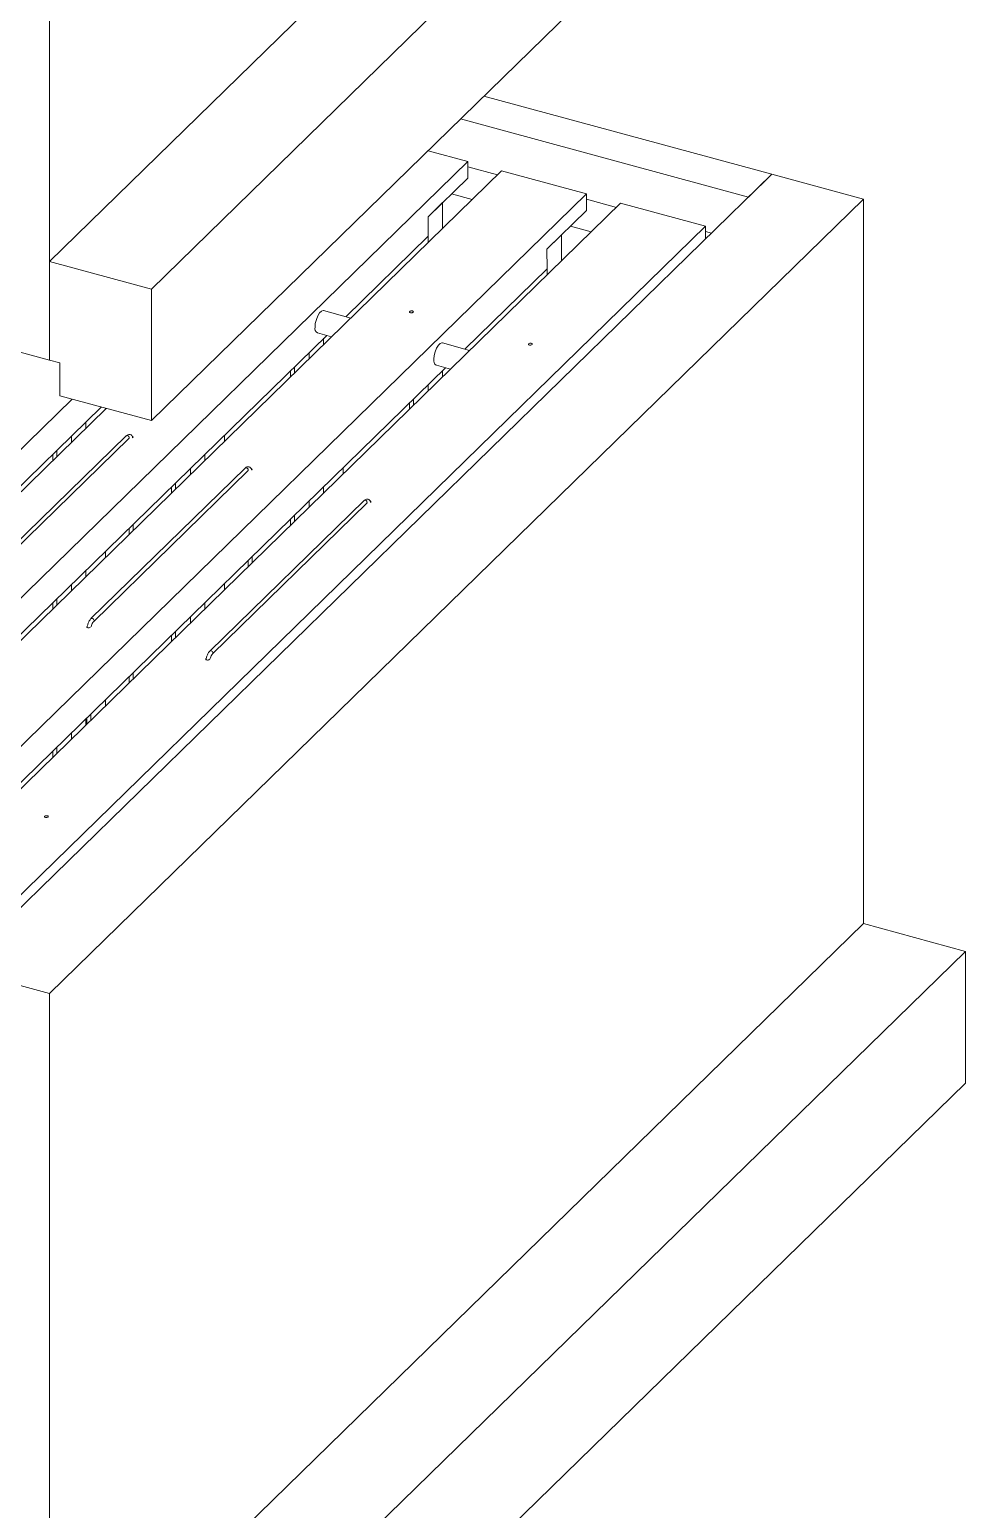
# Model space of a CAD drawing. Header units: millimetres. Extents: x 173 to 1125, y 0 to 736.
# Drawn here: x 932 to 1005.1, y 281 to 396.5 of the extents above; entities that cross this region are included whole.
import ezdxf

# ---------------------------------------------------------------- set-up
doc = ezdxf.new("R2010")
doc.units = ezdxf.units.MM

msp = doc.modelspace()

# ---------------------------------------------------------------- linework, layer by layer
at = {"color": 7, "linetype": 'Continuous', "lineweight": 15}
for p, q in [((997.17, 440.48), (933.6, 378.44)), ((1005.13, 438.32), (941.56, 376.28)), ((933.6, 435.02), (933.6, 370.73)), ((1005.13, 428.04), (941.56, 366)), ((990, 385.24), (967.53, 391.34)), ((988.18, 383.46), (965.71, 389.57)), ((908.89, 330.24), (966.26, 386.23)), ((963.16, 387.07), (966.26, 386.23)), ((966.26, 386.23), (966.26, 384.95)), ((911.54, 329.52), (968.91, 385.51)), ((926.44, 323.2), (990, 385.24)), ((966.26, 384.95), (963.16, 381.92)), ((968.58, 385.19), (966.26, 385.82)), ((968.91, 385.51), (975.54, 383.71)), ((988.18, 383.46), (990, 385.24)), ((997.17, 383.29), (990, 385.24)), ((918.18, 327.71), (975.54, 383.71)), ((966.62, 383.27), (965, 383.72)), ((975.54, 383.71), (975.54, 382.42)), ((920.83, 326.99), (978.2, 382.99)), ((933.6, 321.25), (997.17, 383.29)), ((964.3, 383.03), (963.16, 381.92)), ((964.3, 381.01), (964.3, 383.03)), ((977.87, 382.66), (975.54, 383.3)), ((978.2, 382.99), (984.83, 381.18)), ((997.17, 383.29), (997.17, 326.72)), ((963.16, 381.92), (963.18, 380.4)), ((975.54, 382.42), (972.45, 379.4)), ((927.46, 325.19), (984.83, 381.18)), ((956.74, 374.11), (963.18, 380.4)), ((963.18, 379.91), (963.18, 380.4)), ((973.58, 380.51), (972.45, 379.4)), ((973.58, 378.48), (973.58, 380.51)), ((975.91, 380.75), (974.28, 381.19)), ((984.83, 381.18), (984.83, 380.19)), ((985.3, 380.64), (984.83, 380.77)), ((972.45, 379.4), (972.46, 377.87)), ((933.6, 370.73), (933.6, 378.44)), ((933.6, 378.44), (941.56, 376.28)), ((966.03, 371.59), (972.46, 377.87)), ((972.46, 377.39), (972.46, 377.87)), ((941.56, 376.28), (941.56, 366)), ((957.13, 374.01), (954.99, 374.59)), ((957.13, 374.01), (954.99, 374.59)), ((921.22, 339.44), (955.25, 372.66)), ((933.6, 370.73), (926.44, 372.68)), ((954.52, 372.85), (955.63, 372.55)), ((954.52, 372.85), (955.63, 372.55)), ((955.01, 371.94), (955.01, 372.43)), ((953.89, 370.85), (953.89, 371.33)), ((966.41, 371.49), (964.28, 372.07)), ((930.5, 336.92), (964.53, 370.13)), ((933.6, 370.73), (934.4, 370.51)), ((934.4, 367.94), (934.4, 370.51)), ((952.43, 369.91), (952.43, 369.42)), ((952.43, 369.91), (952.43, 369.42)), ((952.43, 369.91), (952.43, 369.42)), ((952.73, 369.72), (952.73, 370.2)), ((952.73, 369.72), (952.73, 370.2)), ((952.73, 369.72), (952.73, 370.2)), ((963.81, 370.33), (964.92, 370.03)), ((964.3, 369.42), (964.3, 369.9)), ((963.18, 368.33), (963.18, 368.81)), ((899.6, 332.76), (935.38, 367.68)), ((941.56, 366), (934.4, 367.94)), ((962.02, 367.19), (962.02, 367.68)), ((962.02, 367.19), (962.02, 367.68)), ((902.26, 332.04), (938.03, 366.96)), ((911.93, 341.97), (937.64, 367.06)), ((937.97, 366.9), (937.97, 366.97)), ((961.72, 367.38), (961.72, 366.9)), ((961.72, 367.38), (961.72, 366.9)), ((936.44, 365.4), (936.44, 365.89)), ((939.59, 364.81), (927.55, 353.06)), ((939.59, 364.81), (927.55, 353.06)), ((939.59, 364.81), (927.55, 353.06)), ((927.76, 352.85), (939.8, 364.6)), ((927.76, 352.85), (939.8, 364.6)), ((927.76, 352.85), (939.8, 364.6)), ((935.32, 364.31), (935.32, 364.79)), ((947.26, 364.38), (947.26, 364.86)), ((933.86, 363.37), (933.86, 362.88)), ((933.86, 363.37), (933.86, 362.88)), ((933.86, 363.37), (933.86, 362.88)), ((933.86, 363.37), (933.86, 362.88)), ((933.86, 363.37), (933.86, 362.88)), ((934.16, 363.18), (934.16, 363.66)), ((934.16, 363.18), (934.16, 363.66)), ((934.16, 363.18), (934.16, 363.66)), ((934.16, 363.18), (934.16, 363.66)), ((934.16, 363.18), (934.16, 363.66)), ((945.72, 362.88), (945.72, 363.36)), ((948.88, 362.29), (936.84, 350.54)), ((948.88, 362.29), (936.84, 350.54)), ((937.05, 350.32), (949.09, 362.07)), ((937.05, 350.32), (949.09, 362.07)), ((944.6, 361.79), (944.6, 362.27)), ((956.54, 361.85), (956.54, 362.33)), ((943.14, 360.84), (943.14, 360.36)), ((943.14, 360.84), (943.14, 360.36)), ((943.14, 360.84), (943.14, 360.36)), ((943.14, 360.84), (943.14, 360.36)), ((943.44, 360.65), (943.44, 361.14)), ((943.44, 360.65), (943.44, 361.14)), ((943.44, 360.65), (943.44, 361.14)), ((943.44, 360.65), (943.44, 361.14)), ((955.01, 360.36), (955.01, 360.84)), ((958.17, 359.77), (946.13, 348.01)), ((946.34, 347.8), (958.38, 359.55)), ((953.89, 359.26), (953.89, 359.74)), ((952.43, 358.32), (952.43, 357.84)), ((952.43, 358.32), (952.43, 357.84)), ((952.43, 358.32), (952.43, 357.84)), ((952.73, 358.13), (952.73, 358.61)), ((952.73, 358.13), (952.73, 358.61)), ((952.73, 358.13), (952.73, 358.61)), ((939.83, 357.61), (939.83, 357.13)), ((939.83, 357.61), (939.83, 357.13)), ((939.83, 357.61), (939.83, 357.13)), ((940.13, 357.42), (940.13, 357.9)), ((940.13, 357.42), (940.13, 357.9)), ((940.13, 357.42), (940.13, 357.9)), ((937.97, 355.31), (937.97, 355.79)), ((949.12, 355.08), (949.12, 354.6)), ((949.12, 355.08), (949.12, 354.6)), ((949.42, 354.9), (949.42, 355.38)), ((949.42, 354.9), (949.42, 355.38)), ((936.44, 353.82), (936.44, 354.3)), ((935.32, 352.72), (935.32, 353.21)), ((947.26, 352.79), (947.26, 353.27)), ((933.86, 351.78), (933.86, 351.3)), ((933.86, 351.78), (933.86, 351.3)), ((933.86, 351.78), (933.86, 351.3)), ((933.86, 351.78), (933.86, 351.3)), ((933.86, 351.78), (933.86, 351.3)), ((934.16, 351.59), (934.16, 352.07)), ((934.16, 351.59), (934.16, 352.07)), ((934.16, 351.59), (934.16, 352.07)), ((934.16, 351.59), (934.16, 352.07)), ((934.16, 351.59), (934.16, 352.07)), ((945.72, 351.29), (945.72, 351.77)), ((937.05, 350.32), (937.05, 350.32)), ((944.6, 350.2), (944.6, 350.68)), ((943.14, 349.26), (943.14, 348.77)), ((943.14, 349.26), (943.14, 348.77)), ((943.14, 349.26), (943.14, 348.77)), ((943.14, 349.26), (943.14, 348.77)), ((943.44, 349.07), (943.44, 349.55)), ((943.44, 349.07), (943.44, 349.55)), ((943.44, 349.07), (943.44, 349.55)), ((943.44, 349.07), (943.44, 349.55)), ((946.34, 347.8), (946.34, 347.8)), ((939.83, 346.02), (939.83, 345.54)), ((939.83, 346.02), (939.83, 345.54)), ((939.83, 346.02), (939.83, 345.54)), ((940.13, 345.83), (940.13, 346.31)), ((940.13, 345.83), (940.13, 346.31)), ((940.13, 345.83), (940.13, 346.31)), ((937.97, 343.72), (937.97, 344.21)), ((936.44, 342.23), (936.44, 342.71)), ((936.52, 342.79), (936.52, 342.3)), ((936.52, 342.79), (936.52, 342.3)), ((936.82, 342.6), (936.82, 343.08)), ((936.82, 342.6), (936.82, 343.08)), ((935.32, 341.14), (935.32, 341.62)), ((933.86, 340.19), (933.86, 339.71)), ((933.86, 340.19), (933.86, 339.71)), ((933.86, 340.19), (933.86, 339.71)), ((933.86, 340.19), (933.86, 339.71)), ((933.86, 340.19), (933.86, 339.71)), ((934.16, 340), (934.16, 340.48)), ((934.16, 340), (934.16, 340.48)), ((934.16, 340), (934.16, 340.48)), ((934.16, 340), (934.16, 340.48)), ((934.16, 340), (934.16, 340.48)), ((997.17, 326.72), (933.6, 264.68)), ((1005.13, 324.55), (997.17, 326.72)), ((1005.13, 324.55), (941.56, 262.51)), ((1005.13, 314.27), (1005.13, 324.55)), ((933.6, 321.25), (926.44, 323.2)), ((933.6, 321.25), (933.6, 256.96)), ((1005.13, 314.27), (941.56, 252.23))]:
    msp.add_line(p, q, dxfattribs=at)
at = {"color": 7, "linetype": 'Continuous', "lineweight": 15, "flags": 128}
for points in [[(954.34, 373.31), (954.36, 373.6), (954.44, 373.9), (954.55, 374.18), (954.68, 374.41), (954.83, 374.55), (954.97, 374.59), (954.99, 374.59)], [(954.34, 373.31), (954.36, 373.6), (954.44, 373.9), (954.55, 374.18), (954.68, 374.41), (954.83, 374.55), (954.97, 374.59), (954.99, 374.59)], [(961.94, 374.57), (961.88, 374.57), (961.82, 374.57), (961.77, 374.56), (961.73, 374.53), (961.72, 374.5), (961.72, 374.47), (961.75, 374.45), (961.8, 374.43), (961.85, 374.42), (961.91, 374.42), (961.96, 374.44), (962, 374.46), (962.02, 374.49), (962.01, 374.52), (961.98, 374.55), (961.94, 374.57)], [(961.94, 374.57), (961.88, 374.57), (961.82, 374.57), (961.77, 374.56), (961.73, 374.53), (961.72, 374.5), (961.72, 374.47), (961.75, 374.45), (961.8, 374.43), (961.85, 374.42), (961.91, 374.42), (961.96, 374.44), (962, 374.46), (962.02, 374.49), (962.01, 374.52), (961.98, 374.55), (961.94, 374.57)], [(961.8, 374.43), (961.85, 374.42), (961.91, 374.42), (961.96, 374.44), (962, 374.46), (962.02, 374.49), (962.01, 374.52), (961.98, 374.55), (961.94, 374.57), (961.88, 374.57), (961.82, 374.57), (961.77, 374.56), (961.73, 374.53), (961.72, 374.5), (961.72, 374.47), (961.75, 374.45), (961.8, 374.43)], [(961.8, 374.43), (961.85, 374.42), (961.91, 374.42), (961.96, 374.44), (962, 374.46), (962.02, 374.49), (962.01, 374.52), (961.98, 374.55), (961.94, 374.57), (961.88, 374.57), (961.82, 374.57), (961.77, 374.56), (961.73, 374.53), (961.72, 374.5), (961.72, 374.47), (961.75, 374.45), (961.8, 374.43)], [(963.62, 370.79), (963.65, 371.08), (963.72, 371.38), (963.83, 371.66), (963.97, 371.89), (964.12, 372.03), (964.25, 372.07), (964.28, 372.07)], [(971.22, 372.04), (971.17, 372.05), (971.11, 372.05), (971.06, 372.03), (971.02, 372.01), (971, 371.98), (971.01, 371.95), (971.04, 371.92), (971.08, 371.9), (971.14, 371.9), (971.2, 371.9), (971.25, 371.91), (971.29, 371.94), (971.3, 371.97), (971.3, 372), (971.27, 372.02), (971.22, 372.04)], [(971.08, 371.9), (971.14, 371.9), (971.2, 371.9), (971.25, 371.91), (971.29, 371.94), (971.3, 371.97), (971.3, 372), (971.27, 372.02), (971.22, 372.04), (971.17, 372.05), (971.11, 372.05), (971.06, 372.03), (971.02, 372.01), (971, 371.98), (971.01, 371.95), (971.04, 371.92), (971.08, 371.9)], [(940.09, 364.67), (940.11, 364.69), (940.13, 364.71), (940.12, 364.74), (940.1, 364.77), (940.06, 364.79)], [(940.09, 364.67), (940.11, 364.69), (940.13, 364.71), (940.12, 364.74), (940.1, 364.77), (940.06, 364.79)], [(940.09, 364.67), (940.11, 364.69), (940.13, 364.71), (940.12, 364.74), (940.1, 364.77), (940.06, 364.79)], [(949.38, 362.15), (949.4, 362.16), (949.42, 362.19), (949.41, 362.22), (949.38, 362.25), (949.35, 362.26)], [(949.38, 362.15), (949.4, 362.16), (949.42, 362.19), (949.41, 362.22), (949.38, 362.25), (949.35, 362.26)], [(958.66, 359.62), (958.69, 359.64), (958.7, 359.67), (958.7, 359.7), (958.67, 359.72), (958.63, 359.74)], [(936.55, 349.95), (936.53, 349.94), (936.52, 349.91), (936.52, 349.88), (936.55, 349.85), (936.6, 349.83), (936.65, 349.82), (936.71, 349.83), (936.76, 349.84), (936.8, 349.86), (936.81, 349.88)], [(936.55, 349.95), (936.53, 349.94), (936.52, 349.91), (936.52, 349.88), (936.55, 349.85), (936.6, 349.83), (936.65, 349.82), (936.71, 349.83), (936.76, 349.84), (936.8, 349.86), (936.81, 349.88)], [(945.84, 347.43), (945.82, 347.41), (945.8, 347.38), (945.81, 347.35), (945.84, 347.33), (945.88, 347.31), (945.94, 347.3), (946, 347.3), (946.05, 347.32), (946.08, 347.34), (946.1, 347.36)], [(933.28, 335.01), (933.24, 335.03), (933.21, 335.05), (933.2, 335.08), (933.22, 335.11), (933.26, 335.14), (933.31, 335.15), (933.36, 335.15), (933.42, 335.14), (933.47, 335.13), (933.49, 335.1), (933.5, 335.07), (933.48, 335.04), (933.45, 335.02), (933.4, 335), (933.34, 335), (933.28, 335.01)], [(933.42, 335.14), (933.36, 335.15), (933.31, 335.15), (933.26, 335.14), (933.22, 335.11), (933.2, 335.08), (933.21, 335.05), (933.24, 335.03), (933.28, 335.01), (933.34, 335), (933.4, 335), (933.45, 335.02), (933.48, 335.04), (933.5, 335.07), (933.49, 335.1), (933.47, 335.13), (933.42, 335.14)]]:
    msp.add_lwpolyline(points, dxfattribs=at)
at = {"color": 8, "linetype": 'Continuous', "lineweight": 15, "flags": 128}
for points in [[(939.59, 364.81), (939.61, 364.82), (939.65, 364.84), (939.7, 364.83), (939.75, 364.81), (939.79, 364.77), (939.82, 364.72), (939.83, 364.67), (939.82, 364.62), (939.8, 364.6)], [(939.59, 364.81), (939.61, 364.82), (939.65, 364.84), (939.7, 364.83), (939.75, 364.81), (939.79, 364.77), (939.82, 364.72), (939.83, 364.67), (939.82, 364.62), (939.8, 364.6)], [(939.59, 364.81), (939.61, 364.82), (939.65, 364.84), (939.7, 364.83), (939.75, 364.81), (939.79, 364.77), (939.82, 364.72), (939.83, 364.67), (939.82, 364.62), (939.8, 364.6)], [(948.88, 362.29), (948.89, 362.3), (948.94, 362.31), (948.99, 362.31), (949.04, 362.29), (949.08, 362.25), (949.11, 362.2), (949.12, 362.15), (949.11, 362.1), (949.09, 362.07)], [(948.88, 362.29), (948.89, 362.3), (948.94, 362.31), (948.99, 362.31), (949.04, 362.29), (949.08, 362.25), (949.11, 362.2), (949.12, 362.15), (949.11, 362.1), (949.09, 362.07)], [(958.17, 359.77), (958.18, 359.77), (958.22, 359.79), (958.27, 359.79), (958.32, 359.76), (958.37, 359.72), (958.39, 359.67), (958.41, 359.62), (958.39, 359.58), (958.38, 359.55)], [(936.84, 350.54), (936.85, 350.55), (936.89, 350.56), (936.95, 350.56), (937, 350.53), (937.04, 350.5), (937.07, 350.45), (937.08, 350.39), (937.07, 350.35), (937.05, 350.32)], [(936.84, 350.54), (936.85, 350.55), (936.89, 350.56), (936.95, 350.56), (937, 350.53), (937.04, 350.5), (937.07, 350.45), (937.08, 350.39), (937.07, 350.35), (937.05, 350.32)], [(946.13, 348.01), (946.14, 348.02), (946.18, 348.04), (946.23, 348.03), (946.28, 348.01), (946.33, 347.97), (946.35, 347.92), (946.36, 347.87), (946.35, 347.82), (946.34, 347.8)]]:
    msp.add_lwpolyline(points, dxfattribs=at)
at = {"color": 7, "linetype": 'Continuous', "lineweight": 15}
for centre in [(954.76, 373.21), (964.04, 370.69)]:
    msp.add_arc(centre, 0.431, 166.9053, 236.8207, dxfattribs=at)
for points, knots in [([(940.09, 364.67), (940.08, 364.71), (940.06, 364.8), (939.98, 364.89), (939.85, 364.93), (939.72, 364.91), (939.64, 364.86), (939.6, 364.82), (939.59, 364.81)], [0, 0, 0, 0, 0.1740044, 0.3820894, 0.5682032, 0.7517218, 0.9498348, 1, 1, 1, 1]), ([(940.09, 364.67), (940.08, 364.71), (940.06, 364.8), (939.98, 364.89), (939.85, 364.93), (939.72, 364.91), (939.64, 364.86), (939.6, 364.82), (939.59, 364.81)], [0, 0, 0, 0, 0.1740044, 0.3820894, 0.5682032, 0.7517218, 0.9498348, 1, 1, 1, 1]), ([(940.09, 364.67), (940.08, 364.71), (940.06, 364.8), (939.98, 364.89), (939.85, 364.93), (939.72, 364.91), (939.64, 364.86), (939.6, 364.82), (939.59, 364.81)], [0, 0, 0, 0, 0.1740044, 0.3820894, 0.5682032, 0.7517218, 0.9498348, 1, 1, 1, 1]), ([(939.8, 364.6), (939.82, 364.61), (939.84, 364.62), (939.83, 364.62), (939.83, 364.62)], [0, 0, 0, 0, 0.60457, 1, 1, 1, 1]), ([(939.8, 364.6), (939.82, 364.61), (939.84, 364.62), (939.83, 364.62), (939.83, 364.62)], [0, 0, 0, 0, 0.60457, 1, 1, 1, 1]), ([(939.8, 364.6), (939.82, 364.61), (939.84, 364.62), (939.83, 364.62), (939.83, 364.62)], [0, 0, 0, 0, 0.60457, 1, 1, 1, 1]), ([(949.38, 362.15), (949.37, 362.19), (949.35, 362.28), (949.26, 362.37), (949.13, 362.41), (949.01, 362.39), (948.93, 362.34), (948.89, 362.3), (948.88, 362.29)], [0, 0, 0, 0, 0.174004, 0.382089, 0.568203, 0.751722, 0.949835, 1, 1, 1, 1]), ([(949.38, 362.15), (949.37, 362.19), (949.35, 362.28), (949.26, 362.37), (949.13, 362.41), (949.01, 362.39), (948.93, 362.34), (948.89, 362.3), (948.88, 362.29)], [0, 0, 0, 0, 0.174004, 0.382089, 0.568203, 0.751722, 0.949835, 1, 1, 1, 1]), ([(949.09, 362.07), (949.1, 362.08), (949.12, 362.1), (949.12, 362.1), (949.12, 362.1)], [0, 0, 0, 0, 0.60457, 1, 1, 1, 1]), ([(949.09, 362.07), (949.1, 362.08), (949.12, 362.1), (949.12, 362.1), (949.12, 362.1)], [0, 0, 0, 0, 0.60457, 1, 1, 1, 1]), ([(958.67, 359.63), (958.66, 359.67), (958.64, 359.75), (958.55, 359.84), (958.42, 359.89), (958.3, 359.86), (958.22, 359.81), (958.18, 359.77), (958.17, 359.77)], [0, 0, 0, 0, 0.174004, 0.382089, 0.568203, 0.751722, 0.949835, 1, 1, 1, 1]), ([(958.38, 359.55), (958.39, 359.56), (958.41, 359.58), (958.41, 359.58), (958.41, 359.58)], [0, 0, 0, 0, 0.60457, 1, 1, 1, 1]), ([(936.84, 350.54), (936.82, 350.51), (936.74, 350.43), (936.65, 350.25), (936.57, 350.04), (936.55, 349.92), (936.54, 349.89)], [0, 0, 0, 0, 0.179405, 0.524234, 0.859054, 1, 1, 1, 1]), ([(936.84, 350.54), (936.82, 350.51), (936.74, 350.43), (936.65, 350.25), (936.57, 350.04), (936.55, 349.92), (936.54, 349.89)], [0, 0, 0, 0, 0.179405, 0.524234, 0.859054, 1, 1, 1, 1]), ([(936.85, 349.89), (936.85, 349.9), (936.86, 349.96), (936.9, 350.08), (936.97, 350.22), (937.02, 350.3), (937.05, 350.32), (937.05, 350.32)], [0, 0, 0, 0, 0.024023, 0.348206, 0.67255, 0.935637, 1, 1, 1, 1]), ([(936.85, 349.89), (936.85, 349.9), (936.86, 349.96), (936.9, 350.08), (936.97, 350.22), (937.02, 350.3), (937.05, 350.32), (937.05, 350.32)], [0, 0, 0, 0, 0.019282, 0.345039, 0.67096, 0.935324, 1, 1, 1, 1]), ([(946.13, 348.01), (946.1, 347.99), (946.03, 347.91), (945.93, 347.73), (945.85, 347.52), (945.84, 347.4), (945.83, 347.36)], [0, 0, 0, 0, 0.179405, 0.524234, 0.859054, 1, 1, 1, 1]), ([(946.13, 347.37), (946.13, 347.37), (946.15, 347.44), (946.19, 347.56), (946.26, 347.7), (946.31, 347.77), (946.33, 347.79), (946.34, 347.8)], [0, 0, 0, 0, 0.019282, 0.345039, 0.67096, 0.935324, 1, 1, 1, 1])]:
    msp.add_open_spline(points, degree=3, knots=knots, dxfattribs=at)

doc.saveas('drawing.dxf')
